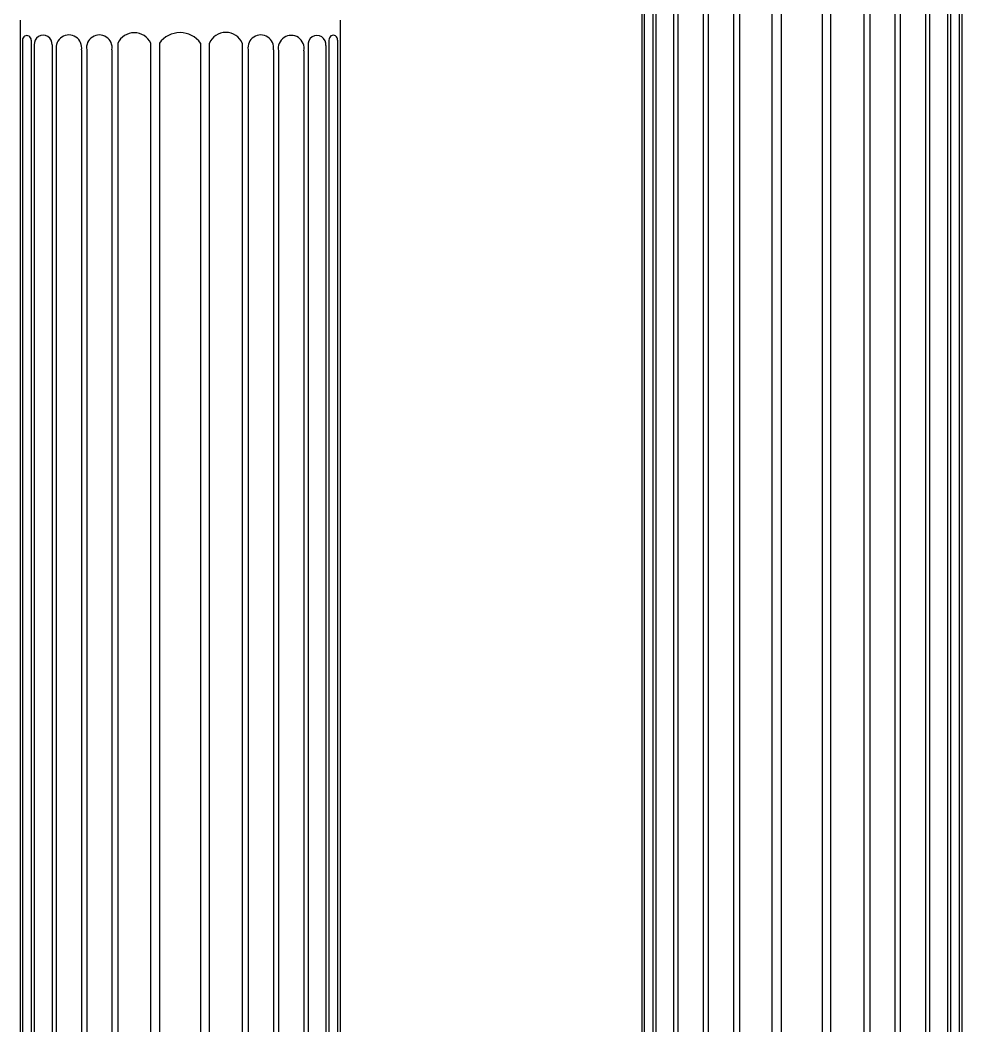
# Model space of a CAD drawing. Extents: x 3172 to 33391, y 13916 to 34175.
# Drawn here: x 8937 to 9967, y 16020 to 17120 of the extents above; entities that cross this region are included whole.
import ezdxf

# ---------------------------------------------------------------- set-up
doc = ezdxf.new("R2010")
doc.units = 0
doc.layers.get('0').update_dxf_attribs({"linetype": 'CONTINUOUS'})

msp = doc.modelspace()

# ---------------------------------------------------------------- linework, layer by layer
for p, q in [((9616.53547, 17216.61176), (9616.53547, 14933.78913)), ((9966.5492, 17216.61176), (9966.5492, 14933.78913)), ((9619.15942, 17199.43785), (9619.15942, 14954.78604)), ((9628.56011, 17199.43785), (9628.56011, 14954.78604)), ((9632.06011, 17194.10491), (9632.06011, 14960.11898)), ((9651.40219, 17194.10491), (9651.40219, 14960.11898)), ((9723.26942, 17195.92385), (9723.26942, 14958.30004)), ((9759.31075, 14958.30004), (9759.31075, 17195.92385)), ((9768.82083, 17195.92385), (9768.82083, 14958.30004)), ((9813.898, 17195.92385), (9813.898, 14958.30004)), ((9823.40808, 14958.30004), (9823.40808, 17195.92385)), ((9859.44941, 17195.92385), (9859.44941, 14958.30004)), ((9931.31664, 17193.29888), (9931.31664, 14960.925)), ((9950.65873, 17193.29888), (9950.65873, 14960.925)), ((9954.15873, 17199.43785), (9954.15873, 14954.78604)), ((9963.55942, 17199.43785), (9963.55942, 14954.78604)), ((9655.95219, 17188.66142), (9655.95219, 14965.56246)), ((9683.70577, 17188.66142), (9683.70577, 14965.56246)), ((9689.30577, 17188.75932), (9689.30577, 14965.46457)), ((9716.96942, 17188.75932), (9716.96942, 14965.46457)), ((9865.74941, 17188.7851), (9865.74941, 14965.43879)), ((9893.41306, 17188.7851), (9893.41306, 14965.43879)), ((9899.01306, 17187.57841), (9899.01306, 14966.64548)), ((9926.76664, 17187.57841), (9926.76664, 14966.64548)), ((8936.98391, 17120.03177), (8936.98391, 14904.76865)), ((9286.99763, 17120.03177), (9286.99763, 14904.76865)), ((8939.60785, 17098.25196), (8939.60785, 14933.68848)), ((8949.00854, 17098.25196), (8949.00854, 14933.68848)), ((9043.71785, 17094.73796), (9043.71785, 14937.20248)), ((9079.75918, 14937.20248), (9079.75918, 17094.73796)), ((9089.26926, 17094.73796), (9089.26926, 14937.20248)), ((9134.34644, 17094.73796), (9134.34644, 14937.20248)), ((9143.85651, 14937.20248), (9143.85651, 17094.73796)), ((9179.89784, 17094.73796), (9179.89784, 14937.20248)), ((9274.60716, 17098.25196), (9274.60716, 14933.68848)), ((9284.00785, 17098.25196), (9284.00785, 14933.68848)), ((8952.50854, 17092.91902), (8952.50854, 14939.02142)), ((8971.85062, 17092.91902), (8971.85062, 14939.02142)), ((8976.40062, 17087.47553), (8976.40062, 14944.46491)), ((9004.15421, 17087.47553), (9004.15421, 14944.46491)), ((9009.75421, 17087.57343), (9009.75421, 14944.36701)), ((9037.41785, 17087.57343), (9037.41785, 14944.36701)), ((9186.19784, 17087.59921), (9186.19784, 14944.34123)), ((9213.86149, 17087.59921), (9213.86149, 14944.34123)), ((9219.46149, 17086.39252), (9219.46149, 14945.54792)), ((9247.21507, 17086.39252), (9247.21507, 14945.54792)), ((9251.76507, 17092.11299), (9251.76507, 14939.82744)), ((9271.10716, 17092.11299), (9271.10716, 14939.82744))]:
    msp.add_line(p, q)
for centre, radius, start, end in [((9061.73852, 17086.32848), 19.88627, 25.01645357, 154.98354643), ((9111.80785, 17078.70213), 27.66109, 35.43121176, 144.56878824), ((9161.87718, 17086.9292), 19.63978, 23.42815156, 156.57184844), ((8944.30819, 17098.38687), 4.70228, 358.3559171, 181.6440829), ((8962.17958, 17093.82849), 9.71371, 354.62767252, 185.37232748), ((8990.27741, 17089.72008), 14.05715, 350.8120866, 189.1879134), ((9023.58603, 17089.76903), 14.005, 350.98039652, 189.01960348), ((9200.02966, 17089.78192), 14.00298, 351.03248866, 188.96751134), ((9233.33828, 17089.17857), 14.15371, 348.64761306, 191.35238694), ((9261.43612, 17093.42547), 9.7597, 352.27145696, 187.72854304), ((9279.3075, 17098.70758), 4.72238, 354.46342295, 185.53657705)]:
    msp.add_arc(centre, radius, start, end)

doc.saveas('drawing.dxf')
